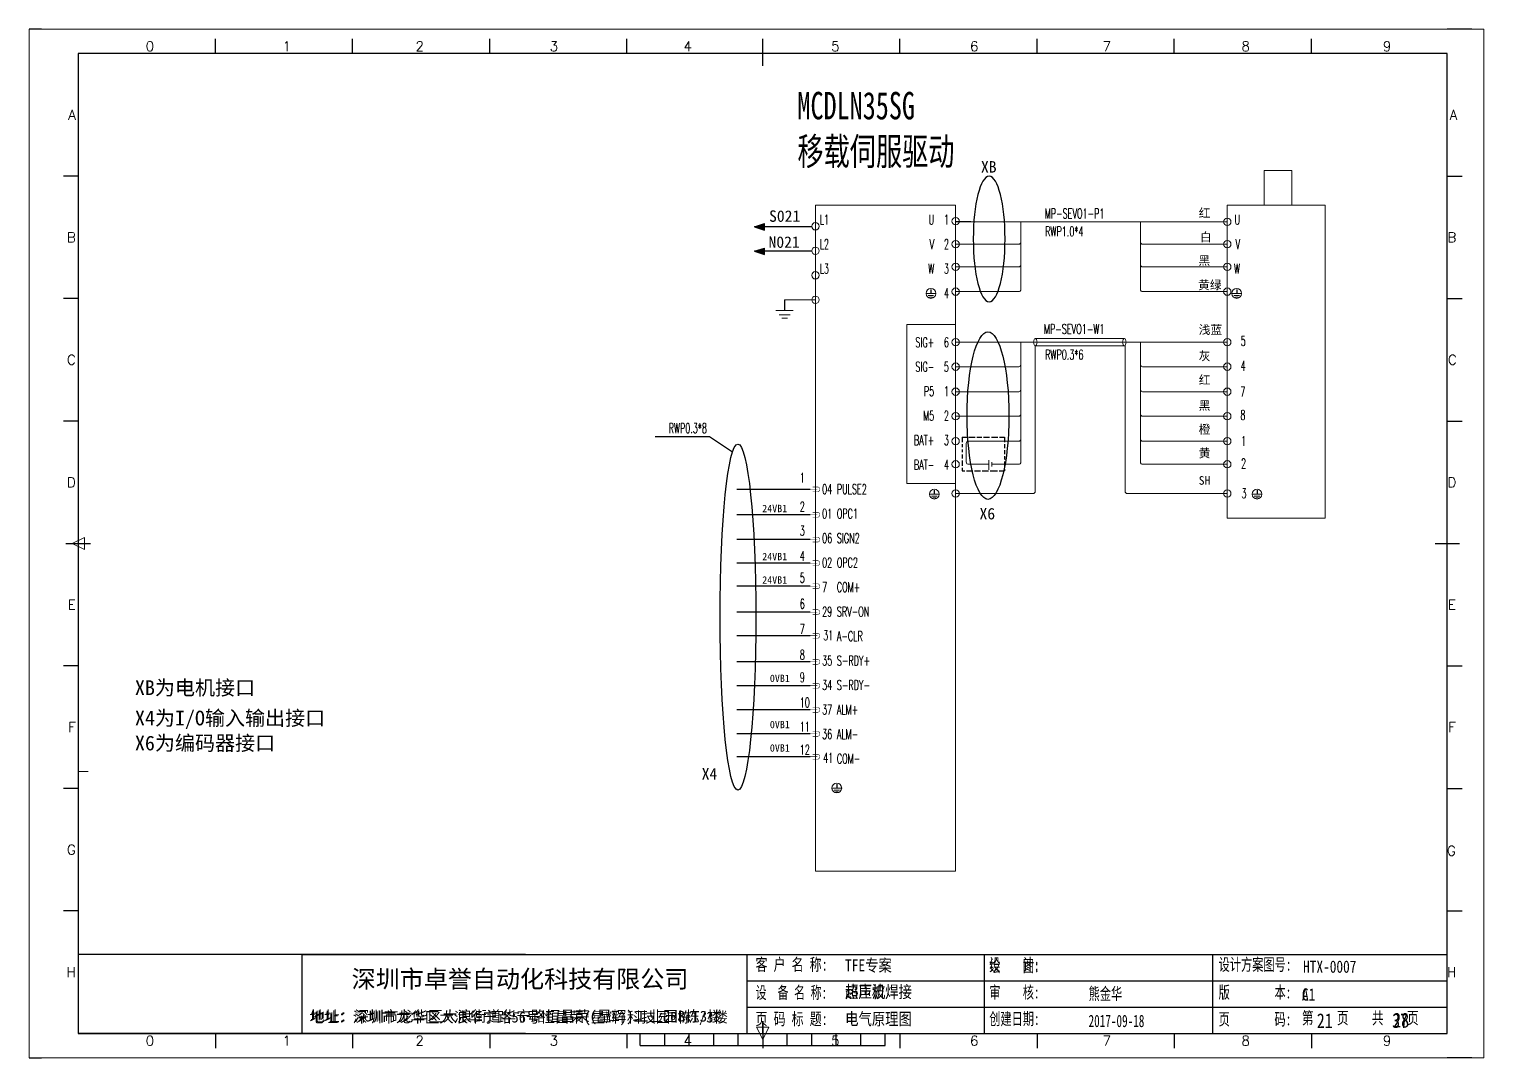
# Model space of a CAD drawing. Header units: millimetres. Extents: x -300 to 5587, y 233 to 3316.
# Drawn here: x 3085.6 to 3382.6, y 3100.1 to 3310.1 of the extents above; entities that cross this region are included whole.
import ezdxf
from ezdxf.enums import TextEntityAlignment as Align

# ---------------------------------------------------------------- set-up
doc = ezdxf.new("R2010")
doc.units = ezdxf.units.MM
doc.linetypes.add('4', pattern=[20, 12, -2, 1, -2, 1, -2])
doc.layers.add('AE_BOR', color=1, linetype='Continuous')
doc.layers.add('细实线层', color=7, linetype='Continuous')
doc.styles.get("Standard").update_dxf_attribs({"font": ''})
doc.styles.add('Standard0.67', font='', dxfattribs={"width": 0.67})
doc.styles.add('Standard_0.8', font='', dxfattribs={"width": 0.8})
doc.styles.add('WD', font='romans.shx', dxfattribs={"width": 0.8, "bigfont": 'gbcbig.shx'})
doc.styles.add('宋', font='', dxfattribs={"width": 0.7})
doc.styles.get('Standard').set_extended_font_data('SimSun')
doc.styles.get('Standard0.67').set_extended_font_data('FangSong_GB2312')
doc.styles.get('Standard_0.8').set_extended_font_data('FangSong_GB2312')
doc.styles.get('宋').set_extended_font_data('SimSun')

# ---------------------------------------------------------------- blocks, each defined once
blk = doc.blocks.new('gb_a2_a')
for p, q in [((584, 410), (25, 410)), ((25, 410), (25, 10)), ((584, 10), (584, 410)), ((297.93, 31.45), (386.43, 31.45)), ((386.43, 31.45), (524, 31.45)), ((524, 31.45), (584, 31.45)), ((297.93, 20.72), (386.43, 20.72)), ((386.43, 20.72), (524, 20.72)), ((524, 20.72), (584, 20.72)), ((25, 10), (584, 10))]:
    blk.add_line(p, q)
at = {"lineweight": 9, "ltscale": 0.1}
for p, q in [((25, 116.86), (29, 116.86)), ((263.82, 10), (263.82, 10)), ((263.82, 10), (263.82, 10))]:
    blk.add_line(p, q, dxfattribs=at)
at = {"color": 0, "ltscale": 2}
for p, q in [((116.3, 42.17), (584, 42.17)), ((297.93, 42.17), (297.93, 10)), ((395.06, 10), (395.06, 42.17)), ((488.22, 10), (488.22, 42.17)), ((524, 10), (584, 10))]:
    blk.add_line(p, q, dxfattribs=at)
at = {"color": 0}
blk.add_line((116.3, 42.17), (116.3, 10), dxfattribs=at)
at = {"layer": 'AE_BOR', "lineweight": 30}
for p, q in [((10, 420), (4.93, 420)), ((594, 420), (584, 420)), ((4.93, 0), (10, 0)), ((594, 0), (584, 0))]:
    blk.add_line(p, q, dxfattribs=at)
at = {"layer": 'AE_BOR', "color": 1, "lineweight": 15}
for p, q in [((4.93, 420), (598.93, 420)), ((4.93, 0), (4.93, 420)), ((598.93, 420), (598.93, 0)), ((22.5, 210), (27.5, 212.5)), ((27.5, 207.5), (22.5, 210)), ((27.5, 212.5), (27.5, 207.5)), ((304.5, 7.5), (302, 12.5)), ((302, 12.5), (307, 12.5)), ((307, 12.5), (304.5, 7.5)), ((598.93, 0), (4.93, 0))]:
    blk.add_line(p, q, dxfattribs=at)
at = {"layer": 'AE_BOR'}
for p, q in [((81, 410), (81, 416)), ((137, 410), (137, 416)), ((193, 410), (193, 416)), ((249, 410), (249, 416)), ((304.5, 410), (304.5, 416)), ((360.5, 410), (360.5, 416)), ((416.5, 410), (416.5, 416)), ((472.5, 410), (472.5, 416)), ((528.5, 410), (528.5, 416)), ((25, 360), (19, 360)), ((584, 360), (590, 360)), ((25, 310), (19, 310)), ((584, 310), (590, 310)), ((25, 260), (19, 260)), ((584, 260), (590, 260)), ((25, 160), (19, 160)), ((584, 160), (590, 160)), ((25, 110), (19, 110)), ((584, 110), (590, 110)), ((25, 60), (19, 60)), ((584, 60), (590, 60)), ((81, 10), (81, 4)), ((137, 10), (137, 4)), ((193, 10), (193, 4)), ((249, 10), (249, 4)), ((304.5, 10), (304.5, 4)), ((360.5, 10), (360.5, 4)), ((416.5, 10), (416.5, 4)), ((472.5, 10), (472.5, 4)), ((528.5, 10), (528.5, 4))]:
    blk.add_line(p, q, dxfattribs=at)
at = {"layer": 'AE_BOR', "color": 2, "lineweight": 30}
for p, q in [((304.5, 405), (304.5, 415)), ((20, 210), (30, 210)), ((579, 210), (589, 210)), ((304.5, 10), (304.5, 15)), ((304.5, 15), (304.5, 5)), ((254.5, 5), (254.5, 10)), ((264.5, 5), (264.5, 10)), ((274.5, 5), (274.5, 10)), ((284.5, 5), (284.5, 10)), ((294.5, 5), (294.5, 10)), ((304.5, 10), (304.5, 5)), ((314.5, 5), (314.5, 10)), ((324.5, 5), (324.5, 10)), ((334.5, 5), (334.5, 10)), ((344.5, 5), (344.5, 10)), ((354.5, 5), (354.5, 10)), ((254.5, 5), (354.5, 5))]:
    blk.add_line(p, q, dxfattribs=at)
at = {"attachment_point": 7}
for s, insert, char_height, width in [('{\\fSimSun|b0|i0|c134|p2;深圳市卓誉自动化科技有限公司}', (136.64, 27.82), 7.2, 161.3553), ('{\\fSimSun|b0|i0|c134|p2;地址：深圳市龙华区大浪街道华宁路恒昌荣(星辉)工业园B栋3楼}', (119.76, 13.67), 4.4, 175.4193)]:
    blk.add_mtext(s, dxfattribs=dict(at, insert=insert, char_height=char_height, width=width))
at = {"color": 0, "ltscale": 2, "attachment_point": 1}
for s, insert, char_height, width, style in [('{\\fSimSun|b0|i0|c134|p2;绘    图:}', (396.97, 40.01), 5, 24.0624, 'Standard0.67'), ('{\\fSimSun|b0|i0|c134|p2;设计方案图号:}', (490.63, 40.63), 5, 30.3288, 'Standard0.67'), ('{\\f@SimSun|b0|i0|c134|p2; }', (525.11, 39.75), 5, 67.8155, 'Standard_0.8'), ('{\\fSimSun|b0|i0|c134|p2;\\W0.66;设  备 名 称:}', (301.54, 29.18), 5, 30.2468, 'Standard0.67'), ('{\\fSimSun|b0|i0|c134|p2;超声波焊接}', (338.11, 29.51), 5, 67.8155, 'Standard_0.8'), ('{\\fSimSun|b0|i0|c134|p2;审    核:}', (396.97, 29.29), 5, 24.0624, 'Standard0.67'), ('{\\fSimSun|b0|i0|c134|p2;版        本:}', (490.63, 29.29), 5, 33.6996, 'Standard0.67'), ('{\\fSimSun|b0|i0|c134|p2;熊金华}', (437.52, 28.71), 5, 24.0624, 'Standard0.67'), ('{\\fSimSun|b0|i0|c134|p2;A1}', (524.63, 28.4), 5, 11.9435, 'Standard_0.8'), ('{\\fSimSun|b0|i0|c134|p2;\\W0.72;页 码 标 题:}', (301.54, 18.44), 5, 30.2468, 'Standard0.67'), ('{\\fSimSun|b0|i0|c134|p2;电气原理图}', (338.11, 18.41), 5, 67.8155, 'Standard_0.8'), ('{\\fSimSun|b0|i0|c134|p2;创建日期:}', (396.97, 18.47), 5, 24.0624, 'Standard0.67'), ('{\\fSimSun|b0|i0|c134|p2;页        码:}', (490.63, 18.31), 5, 31.4516, 'Standard0.67'), ('第    页    共    页', (524.62, 18.8), 5, 67.8155, '宋'), ('{\\fSimSun|b0|i0|c134|p2;28}', (561.87, 18.43), 6, 21.5851, 'Standard_0.8'), ('{\\fSimSun|b0|i0|c134|p2;2017-09-18}', (437.52, 17.59), 5, 24.0624, 'Standard0.67')]:
    blk.add_mtext(s, dxfattribs=dict(at, insert=insert, char_height=char_height, width=width, style=style))
at = {"layer": 'AE_BOR', "style": 'WD'}
for s, p in [('0', (54.27, 411)), ('1', (110.12, 411)), ('2', (164.42, 411)), ('3', (219.22, 411)), ('4', (273.82, 411)), ('5', (334.12, 411)), ('6', (390.81, 411)), ('7', (445.01, 411)), ('8', (501.67, 411)), ('9', (559.4, 411)), ('0', (54.27, 5)), ('1', (110.12, 5)), ('2', (164.42, 5)), ('3', (219.22, 5)), ('4', (273.82, 5)), ('5', (334.12, 5)), ('6', (390.81, 5)), ('7', (445.01, 5)), ('8', (501.67, 5)), ('9', (559.4, 5))]:
    blk.add_text(s, height=4, dxfattribs=at).set_placement(p, align=Align.CENTER)
for s, p in [('A', (24, 385)), ('A', (588.05, 385)), ('B', (24, 335)), ('B', (587.67, 335)), ('C', (24, 285)), ('C', (587.86, 285)), ('D', (24, 235)), ('D', (587.67, 235)), ('E', (24, 185)), ('E', (587.48, 185)), ('F', (24, 135)), ('F', (587.48, 135)), ('F', (587.48, 135)), ('G', (24, 85)), ('G', (587.48, 84.56)), ('H', (24, 35)), ('H', (587.67, 35))]:
    blk.add_text(s, height=4, dxfattribs=at).set_placement(p, align=Align.MIDDLE_RIGHT)

msp = doc.modelspace()

# ---------------------------------------------------------------- hatches: boundary and pattern name
for points in [[(3233.701, 3269.764), (3235.77, 3269.101), (3235.77, 3270.428)], [(3233.698, 3264.78), (3235.768, 3264.117), (3235.768, 3265.443)]]:
    msp.add_hatch(color=256).paths.add_polyline_path(points)

# ---------------------------------------------------------------- linework, layer by layer
for p, q in [((3233.701, 3269.764), (3235.77, 3270.428)), ((3235.77, 3269.101), (3235.77, 3270.428)), ((3277.848, 3270.78), (3274.743, 3270.78)), ((3245.403, 3269.764), (3233.701, 3269.764)), ((3233.701, 3269.764), (3235.77, 3269.101)), ((3233.698, 3264.78), (3235.768, 3265.443)), ((3245.401, 3264.78), (3233.698, 3264.78)), ((3233.698, 3264.78), (3235.768, 3264.117)), ((3235.768, 3264.117), (3235.768, 3265.443)), ((3269.719, 3256.959), (3269.719, 3256.17)), ((3332.153, 3256.959), (3332.153, 3256.17)), ((3239.837, 3254.871), (3239.837, 3252.689)), ((3245.05, 3216.172), (3230.081, 3216.172)), ((3270.404, 3215.994), (3270.404, 3215.205)), ((3336.298, 3215.994), (3336.298, 3215.205)), ((3245.05, 3210.995), (3230.081, 3210.995)), ((3245.05, 3205.931), (3230.081, 3205.931)), ((3245.05, 3201.13), (3230.081, 3201.13)), ((3245.05, 3196.409), (3230.081, 3196.409)), ((3245.05, 3191.12), (3230.081, 3191.12)), ((3245.05, 3186.303), (3230.081, 3186.303)), ((3245.05, 3180.981), (3230.081, 3180.981)), ((3245.05, 3176.1), (3230.081, 3176.1)), ((3245.05, 3171.174), (3230.081, 3171.174)), ((3245.05, 3166.274), (3230.081, 3166.274)), ((3245.05, 3161.608), (3230.081, 3161.608)), ((3250.512, 3156.01), (3250.512, 3155.221)), ((3232.113, 3115.855), (3276.365, 3115.855)), ((3276.365, 3115.855), (3345.15, 3115.855)), ((3345.15, 3115.855), (3375.148, 3115.855)), ((3232.113, 3110.494), (3276.365, 3110.494)), ((3276.365, 3110.494), (3345.15, 3110.494)), ((3345.15, 3110.494), (3375.148, 3110.494)), ((3216.415, 3105.132), (3276.365, 3105.132)), ((3276.365, 3105.132), (3345.15, 3105.132))]:
    msp.add_line(p, q)
at = {"lineweight": 0}
for p, q in [((3268.825, 3256.163), (3270.614, 3256.163)), ((3269.157, 3255.734), (3270.281, 3255.734)), ((3269.443, 3255.387), (3270.016, 3255.387)), ((3331.259, 3256.163), (3333.048, 3256.163)), ((3331.591, 3255.734), (3332.715, 3255.734)), ((3331.877, 3255.387), (3332.45, 3255.387)), ((3238.049, 3252.675), (3241.626, 3252.675)), ((3246.144, 3254.871), (3239.837, 3254.871)), ((3238.713, 3251.818), (3240.961, 3251.818)), ((3239.284, 3251.124), (3240.431, 3251.124)), ((3269.51, 3215.198), (3271.298, 3215.198)), ((3269.842, 3214.769), (3270.966, 3214.769)), ((3270.128, 3214.422), (3270.701, 3214.422)), ((3335.403, 3215.198), (3337.192, 3215.198)), ((3335.736, 3214.769), (3336.86, 3214.769)), ((3336.021, 3214.422), (3336.594, 3214.422)), ((3251.406, 3155.214), (3249.618, 3155.214)), ((3251.074, 3154.785), (3249.95, 3154.785)), ((3250.789, 3154.438), (3250.215, 3154.438))]:
    msp.add_line(p, q, dxfattribs=at)
at = {"color": 0, "ltscale": 2}
for p, q in [((3186.953, 3121.217), (3095.648, 3121.217)), ((3216.415, 3121.217), (3375.148, 3121.217)), ((3232.113, 3121.217), (3232.113, 3105.132)), ((3280.679, 3105.132), (3280.679, 3121.217)), ((3327.259, 3105.132), (3327.259, 3121.217)), ((3186.953, 3105.132), (3095.648, 3105.132)), ((3345.15, 3105.132), (3375.148, 3105.132))]:
    msp.add_line(p, q, dxfattribs=at)
at = {"color": 0}
msp.add_line((3141.301, 3121.217), (3141.301, 3105.132), dxfattribs=at)
at = {"lineweight": 9, "ltscale": 0.1}
for p, q in [((3186.953, 3121.217), (3216.415, 3121.217)), ((3186.953, 3105.132), (3216.415, 3105.132)), ((3215.057, 3105.132), (3215.057, 3105.132)), ((3215.057, 3105.132), (3215.057, 3105.132))]:
    msp.add_line(p, q, dxfattribs=at)
at = {"lineweight": 0}
for points in [[(3246.144, 3274.161), (3274.772, 3274.161), (3274.772, 3138.248), (3246.144, 3138.248)], [(3274.772, 3249.863), (3264.772, 3249.863), (3264.772, 3217.363), (3274.772, 3217.363)]]:
    msp.add_lwpolyline(points, close=True, dxfattribs=at)
at = {"lineweight": 0, "const_width": 0.1, "flags": 128}
for points in [[(3245.55, 3216.672), (3246.55, 3216.672, -1), (3246.55, 3215.672), (3245.55, 3215.672)], [(3245.55, 3211.495), (3246.55, 3211.495, -1), (3246.55, 3210.495), (3245.55, 3210.495)], [(3245.55, 3206.431), (3246.55, 3206.431, -1), (3246.55, 3205.431), (3245.55, 3205.431)], [(3245.55, 3201.63), (3246.55, 3201.63, -1), (3246.55, 3200.63), (3245.55, 3200.63)], [(3245.55, 3196.909), (3246.55, 3196.909, -1), (3246.55, 3195.909), (3245.55, 3195.909)], [(3245.55, 3191.62), (3246.55, 3191.62, -1), (3246.55, 3190.62), (3245.55, 3190.62)], [(3245.55, 3186.803), (3246.55, 3186.803, -1), (3246.55, 3185.803), (3245.55, 3185.803)], [(3245.55, 3181.481), (3246.55, 3181.481, -1), (3246.55, 3180.481), (3245.55, 3180.481)], [(3245.55, 3176.6), (3246.55, 3176.6, -1), (3246.55, 3175.6), (3245.55, 3175.6)], [(3245.55, 3171.674), (3246.55, 3171.674, -1), (3246.55, 3170.674), (3245.55, 3170.674)], [(3245.55, 3166.774), (3246.55, 3166.774, -1), (3246.55, 3165.774), (3245.55, 3165.774)], [(3245.55, 3162.108), (3246.55, 3162.108, -1), (3246.55, 3161.108), (3245.55, 3161.108)]]:
    msp.add_lwpolyline(points, format="xyb", dxfattribs=at)
for points in [[(3246.55, 3216.172), (3245.05, 3216.172)], [(3246.55, 3210.995), (3245.05, 3210.995)], [(3246.55, 3205.931), (3245.05, 3205.931)], [(3246.55, 3201.13), (3245.05, 3201.13)], [(3246.55, 3196.409), (3245.05, 3196.409)], [(3246.55, 3191.12), (3245.05, 3191.12)], [(3246.55, 3186.303), (3245.05, 3186.303)], [(3246.55, 3180.981), (3245.05, 3180.981)], [(3246.55, 3176.1), (3245.05, 3176.1)], [(3246.55, 3171.174), (3245.05, 3171.174)], [(3246.55, 3166.274), (3245.05, 3166.274)], [(3246.55, 3161.608), (3245.05, 3161.608)]]:
    msp.add_lwpolyline(points, dxfattribs=at)
at = {"lineweight": 0}
for centre, radius in [((3246.144, 3269.879), 0.75), ((3274.772, 3270.914), 0.75), ((3330.232, 3270.78), 0.75), ((3246.144, 3264.879), 0.75), ((3274.772, 3266.23), 0.75), ((3330.232, 3266.23), 0.75), ((3274.772, 3261.601), 0.75), ((3330.232, 3261.601), 0.75), ((3246.144, 3259.875), 0.75), ((3246.144, 3254.871), 0.75), ((3269.719, 3256.17), 1), ((3274.772, 3256.539), 0.75), ((3330.232, 3256.539), 0.75), ((3332.153, 3256.17), 1), ((3274.772, 3246.232), 0.75), ((3330.232, 3246.232), 0.75), ((3274.772, 3241.226), 0.75), ((3330.232, 3241.226), 0.75), ((3274.772, 3236.121), 0.75), ((3330.232, 3236.121), 0.75), ((3274.772, 3231.105), 0.75), ((3330.232, 3231.105), 0.75), ((3274.772, 3226.011), 0.75), ((3330.232, 3226.011), 0.75), ((3274.772, 3221.303), 0.75), ((3330.232, 3221.303), 0.75), ((3270.404, 3215.205), 1), ((3274.772, 3215.336), 0.75), ((3330.232, 3215.336), 0.75), ((3336.298, 3215.205), 1), ((3250.512, 3155.221), 1)]:
    msp.add_circle(centre, radius, dxfattribs=at)
at = {"layer": '细实线层', "lineweight": 13}
for p, q in [((3337.752, 3274.161), (3337.752, 3281.254)), ((3337.752, 3281.254), (3343.386, 3281.254)), ((3343.386, 3281.254), (3343.386, 3274.161)), ((3330.232, 3274.161), (3350.184, 3274.161)), ((3330.232, 3274.161), (3330.232, 3210.295)), ((3350.184, 3274.161), (3350.184, 3210.295)), ((3274.743, 3270.78), (3330.232, 3270.78)), ((3288.092, 3270.78), (3288.092, 3257.007)), ((3312.478, 3270.78), (3312.478, 3257.008)), ((3274.772, 3266.23), (3287.658, 3266.23)), ((3312.91, 3266.23), (3330.232, 3266.23)), ((3274.772, 3261.601), (3287.658, 3261.601)), ((3312.947, 3261.601), (3330.232, 3261.601)), ((3274.772, 3256.539), (3287.658, 3256.539)), ((3312.921, 3256.539), (3330.232, 3256.539)), ((3274.772, 3246.232), (3330.232, 3246.232)), ((3288.092, 3246.232), (3288.092, 3221.771)), ((3291.031, 3246.999), (3309.214, 3246.999)), ((3312.478, 3246.234), (3312.478, 3221.757)), ((3291.03, 3245.465), (3309.213, 3245.465)), ((3291.03, 3245.465), (3291.03, 3215.805)), ((3309.361, 3245.465), (3309.361, 3215.791)), ((3274.772, 3241.226), (3287.658, 3241.226)), ((3312.912, 3241.226), (3330.232, 3241.226)), ((3274.772, 3236.121), (3287.658, 3236.121)), ((3312.912, 3236.121), (3330.232, 3236.121)), ((3274.772, 3231.105), (3287.658, 3231.105)), ((3312.912, 3231.105), (3330.232, 3231.105)), ((3276.934, 3225.542), (3276.934, 3221.757)), ((3277.368, 3226.011), (3287.658, 3226.011)), ((3312.912, 3226.011), (3330.232, 3226.011)), ((3277.368, 3221.303), (3281.562, 3221.303)), ((3281.562, 3222.165), (3281.562, 3220.193)), ((3282.189, 3221.748), (3282.189, 3220.843)), ((3282.189, 3221.303), (3287.658, 3221.303)), ((3312.912, 3221.303), (3330.232, 3221.303)), ((3274.772, 3215.336), (3290.577, 3215.336)), ((3309.824, 3215.336), (3330.232, 3215.336)), ((3350.184, 3210.295), (3330.232, 3210.295))]:
    msp.add_line(p, q, dxfattribs=at)
at = {"layer": '细实线层', "linetype": 'ByBlock', "lineweight": -3}
for p, q in [((3213.404, 3226.982), (3224.489, 3226.982)), ((3224.489, 3226.982), (3229.232, 3223.82))]:
    msp.add_line(p, q, dxfattribs=at)
at = {"layer": '细实线层', "linetype": '4', "lineweight": -3}
for p, q in [((3276.099, 3226.84), (3277.129, 3226.84)), ((3276.099, 3226.84), (3276.099, 3225.809)), ((3277.468, 3226.84), (3278.728, 3226.84)), ((3279.091, 3226.84), (3280.108, 3226.84)), ((3280.448, 3226.84), (3281.707, 3226.84)), ((3282.07, 3226.84), (3283.354, 3226.84)), ((3283.693, 3226.84), (3284.722, 3226.84)), ((3284.722, 3226.84), (3284.722, 3225.809)), ((3276.099, 3225.387), (3276.099, 3224.772)), ((3276.099, 3224.35), (3276.099, 3223.752)), ((3276.099, 3223.331), (3276.099, 3222.503)), ((3284.722, 3225.387), (3284.722, 3224.607)), ((3284.722, 3224.185), (3284.722, 3223.39)), ((3284.722, 3222.969), (3284.722, 3222.305)), ((3276.099, 3222.082), (3276.099, 3221.007)), ((3276.099, 3220.586), (3276.099, 3219.937)), ((3276.099, 3219.937), (3276.669, 3219.937)), ((3277.008, 3219.937), (3278.268, 3219.937)), ((3278.631, 3219.937), (3279.866, 3219.937)), ((3280.205, 3219.937), (3281.465, 3219.937)), ((3281.828, 3219.937), (3283.33, 3219.937)), ((3283.669, 3219.937), (3284.722, 3219.937)), ((3284.722, 3221.884), (3284.722, 3220.694)), ((3284.722, 3220.273), (3284.722, 3219.937))]:
    msp.add_line(p, q, dxfattribs=at)
at = {"layer": '细实线层', "lineweight": 13}
for centre, start, end in [((3287.621, 3266.699), 265.54498, 0.17311), ((3312.946, 3266.699), 179.82689, 274.45502), ((3287.621, 3262.07), 265.54498, 0.17311), ((3312.949, 3262.072), 179.82689, 274.45502), ((3287.621, 3257.009), 265.54498, 0.17311), ((3312.949, 3257.009), 179.82689, 274.45502), ((3287.621, 3241.695), 265.54498, 0.17311), ((3312.949, 3241.695), 179.82689, 274.45502), ((3287.621, 3236.591), 265.54498, 0.17311), ((3312.949, 3236.591), 179.82689, 274.45502), ((3287.621, 3231.574), 265.54498, 0.17311), ((3312.949, 3231.574), 179.82689, 274.45502), ((3277.404, 3225.542), 85.54498, 180.17311), ((3287.621, 3226.48), 265.54498, 0.17311), ((3312.949, 3226.48), 179.82689, 274.45502), ((3277.404, 3221.773), 179.82689, 274.45502), ((3287.621, 3221.773), 265.54498, 0.17311), ((3312.949, 3221.773), 179.82689, 274.45502), ((3290.559, 3215.806), 265.54498, 0.17311), ((3309.831, 3215.807), 179.82689, 274.45502)]:
    msp.add_arc(centre, 0.471, start, end, dxfattribs=at)
at = {"layer": '细实线层', "linetype": 'ByBlock', "lineweight": -3, "extrusion": (0, 0, -1)}
msp.add_ellipse((3281.613, 3267.289), major_axis=(0, 12.82), ratio=0.2531195, dxfattribs=at)
at = {"layer": '细实线层', "linetype": 'ByBlock', "lineweight": -3}
msp.add_ellipse((3281.374, 3231.246), major_axis=(0, 17.102), ratio=0.2500897, start_param=-1.5707963, end_param=4.712389, dxfattribs=at)
at = {"layer": '细实线层', "lineweight": 13}
for centre in [(3291.03, 3246.232), (3309.213, 3246.232)]:
    msp.add_ellipse(centre, major_axis=(0, -0.767), ratio=0.4613253, dxfattribs=at)
at = {"layer": '细实线层', "linetype": 'ByBlock', "lineweight": -3}
msp.add_ellipse((3230.326, 3190.121), major_axis=(0, 35.312), ratio=0.1036499, dxfattribs=at)

# ---------------------------------------------------------------- block references
at = {"xscale": 0.5, "yscale": 0.5, "zscale": 0.5}
msp.add_blockref('gb_a2_a', (3083.148, 3100.132), dxfattribs=at)

# ---------------------------------------------------------------- texts
at = {"color": 6, "lineweight": 0, "style": 'WD', "width": 0.6}
for s, p in [('MP-SEVO1-P1', (3305.146, 3271.502)), ('RWP1.0*4', (3300.86, 3267.833)), ('MP-SEVO1-W1', (3305.146, 3247.916)), ('SIG+', (3270.404, 3245.213)), ('6', (3273.404, 3245.213)), ('RWP0.3*6', (3300.86, 3242.69)), ('SIG-', (3270.404, 3240.213)), ('5', (3273.404, 3240.213)), ('P5', (3270.404, 3235.213)), ('1', (3273.404, 3235.213)), ('M5', (3270.404, 3230.209)), ('2', (3273.404, 3230.209)), ('RWP0.3*8', (3224, 3227.669)), ('BAT+', (3270.404, 3225.213)), ('3', (3273.404, 3225.213)), ('BAT-', (3270.404, 3220.209)), ('4', (3273.404, 3220.209))]:
    msp.add_text(s, height=2, dxfattribs=at).set_placement(p, align=Align.RIGHT)
at = {"lineweight": 0, "style": 'WD', "width": 0.6}
for s, p in [('L1', (3247.012, 3270.229)), ('L2', (3247.012, 3265.229)), ('L3', (3247.012, 3260.225)), ('1', (3242.945, 3217.576)), ('04', (3247.512, 3215.229)), ('2', (3242.945, 3211.666)), ('3', (3242.945, 3206.742)), ('06', (3247.512, 3205.229)), ('4', (3242.945, 3201.599)), ('5', (3242.945, 3197.112)), ('6', (3242.945, 3191.823)), ('7', (3242.945, 3186.68)), ('8', (3242.945, 3181.427)), ('S-RDY+', (3250.512, 3180.229)), ('9', (3242.945, 3176.812)), ('S-RDY-', (3250.512, 3175.229)), ('10', (3242.945, 3171.668)), ('ALM+', (3250.512, 3170.229)), ('11', (3242.945, 3166.744)), ('ALM-', (3250.512, 3165.225)), ('12', (3242.945, 3162.038)), ('COM-', (3250.512, 3160.225))]:
    msp.add_text(s, height=2, dxfattribs=at).set_placement(p)
for s, p in [('U', (3270.404, 3270.229)), ('1', (3273.404, 3270.236)), ('U', (3332.838, 3270.229)), ('V', (3270.404, 3265.229)), ('2', (3273.404, 3265.236)), ('V', (3332.838, 3265.229)), ('W', (3270.404, 3260.229)), ('3', (3273.404, 3260.232)), ('W', (3332.838, 3260.229)), ('4', (3273.404, 3255.229)), ('5', (3333.992, 3245.479)), ('4', (3333.992, 3240.39)), ('7', (3333.92, 3235.119)), ('8', (3333.92, 3230.369)), ('1', (3334.065, 3225.057)), ('2', (3334.065, 3220.457)), ('3', (3334.142, 3214.372))]:
    msp.add_text(s, height=2, dxfattribs=at).set_placement(p, align=Align.RIGHT)
at = {"color": 0, "lineweight": 0, "style": 'WD', "width": 0.6}
for s, p in [('PULSE2', (3250.512, 3215.229)), ('01', (3247.512, 3210.229)), ('OPC1', (3250.512, 3210.229)), ('SIGN2', (3250.512, 3205.229)), ('02', (3247.512, 3200.229)), ('OPC2', (3250.512, 3200.229)), ('7', (3247.512, 3195.229)), ('COM+', (3250.512, 3195.229)), ('29', (3247.512, 3190.229)), ('SRV-ON', (3250.512, 3190.229)), ('31', (3247.727, 3185.387)), ('A-CLR', (3250.512, 3185.225)), ('35', (3247.512, 3180.229)), ('34', (3247.512, 3175.229)), ('37', (3247.512, 3170.229)), ('36', (3247.512, 3165.225)), ('41', (3247.727, 3160.387))]:
    msp.add_text(s, height=2, dxfattribs=at).set_placement(p)
at = {"lineweight": 0, "insert": (3242.467, 3297.311), "char_height": 5.6, "width": 50.36988, "attachment_point": 1, "style": '宋'}
msp.add_mtext('MCDLN35SG\\P移载伺服驱动 ', dxfattribs=at)
for s, insert, char_height, width, attachment_point in [('XB', (3279.94, 3283.18), 2.34, 7.05178, 1), ('S021', (3236.68, 3273.132), 2.34, 5.30592, 1), ('{\\fSimSun|b0|i0|c134|p2;红}', (3324.389, 3273.454), 1.755, 4.33545, 1), ('N021', (3236.573, 3267.824), 2.34, 5.30592, 1), ('{\\fSimSun|b0|i0|c134|p2;白}', (3324.648, 3268.552), 1.755, 4.33545, 1), ('{\\fSimSun|b0|i0|c134|p2;黑}', (3324.344, 3263.748), 1.755, 4.33545, 1), ('{\\fSimSun|b0|i0|c134|p2;黄绿}', (3324.274, 3258.766), 1.755, 5.46093, 1), ('{\\fSimSun|b0|i0|c134|p2;浅蓝}', (3324.389, 3249.645), 1.755, 4.97255, 1), ('{\\fSimSun|b0|i0|c134|p2;灰}', (3324.389, 3244.26), 1.755, 4.33545, 1), ('{\\fSimSun|b0|i0|c134|p2;红}', (3324.389, 3239.392), 1.755, 4.33545, 1), ('{\\fSimSun|b0|i0|c134|p2;黑}', (3324.389, 3234.169), 1.755, 4.33545, 1), ('{\\fSimSun|b0|i0|c134|p2;橙}', (3324.389, 3229.296), 1.755, 4.33545, 1), ('{\\fSimSun|b0|i0|c134|p2;黄}', (3324.389, 3224.45), 1.755, 4.33545, 1), ('{\\fSimSun|b0|i0|c134|p2;SH}', (3324.389, 3218.881), 1.755, 4.33545, 1), ('24VB1', (3235.279, 3213.025), 1.5, 7.05178, 1), ('X6', (3279.641, 3212.393), 2.34, 7.05178, 1), ('24VB1', (3235.279, 3203.213), 1.5, 7.05178, 1), ('24VB1', (3235.279, 3198.445), 1.5, 7.05178, 1), ('0VB1', (3236.842, 3178.363), 1.5, 7.05178, 1), ('{\\fSimSun|b0|i0|c134|p2;XB为电机接口}', (3107.218, 3177.204), 3, 49.11141, 1), ('{\\fSimSun|b0|i0|c134|p2;X4为I/O输入输出接口}', (3107.218, 3171.005), 3, 49.11141, 1), ('{\\fSimSun|b0|i0|c134|p2;X6为编码器接口}', (3107.218, 3165.9), 3, 49.11141, 1), ('0VB1', (3236.842, 3168.933), 1.5, 7.05178, 1), ('0VB1', (3236.842, 3164.149), 1.5, 7.05178, 1), ('X4', (3222.927, 3159.289), 2.34, 7.05178, 1), ('{\\fSimSun|b0|i0|c134|p2;深圳市卓誉自动化科技有限公司}', (3151.469, 3114.043), 3.6, 80.67766, 7), ('{\\fSimSun|b0|i0|c134|p2;地址：深圳市龙华区大浪华宁路56号恒昌荣(星辉)科技园B栋1/3楼}', (3142.856, 3106.784), 2.16, 89.25675, 7)]:
    msp.add_mtext(s, dxfattribs=dict(insert=insert, char_height=char_height, width=width, attachment_point=attachment_point))
at = {"color": 0, "ltscale": 2, "attachment_point": 1}
for s, insert, char_height, width, style in [('{\\fSimSun|b0|i0|c134|p2;\\W0.72;客 户 名 称:}', (3233.917, 3120.448), 2.5, 16.24768, 'Standard0.67'), ('TFE专案', (3252.204, 3120.275), 2.5, 33.90777, 'Standard_0.8'), ('{\\fSimSun|b0|i0|c134|p2;设    计:}', (3281.631, 3120.448), 2.5, 12.03121, 'Standard0.67'), ('{\\fSimSun|b0|i0|c134|p2;设计方案图号:}', (3328.464, 3120.448), 2.5, 15.1644, 'Standard0.67'), ('{\\f@SimSun|b0|i0|c134|p2;HTX-0007}', (3345.702, 3120.008), 2.5, 33.90777, 'Standard_0.8'), ('{\\fSimSun|b0|i0|c134|p2;\\W0.66;设  备 名 称:}', (3233.917, 3114.72), 2.5, 15.12342, 'Standard0.67'), ('{\\fSimSun|b0|i0|c134|p2;热压机}', (3252.204, 3114.886), 2.5, 33.90777, 'Standard_0.8'), ('{\\fSimSun|b0|i0|c134|p2;审    核:}', (3281.631, 3114.775), 2.5, 12.03121, 'Standard0.67'), ('{\\fSimSun|b0|i0|c134|p2;版        本:}', (3328.464, 3114.775), 2.5, 16.84978, 'Standard0.67'), ('C1', (3345.463, 3114.334), 2.5, 5.97175, 'Standard_0.8'), ('{\\fSimSun|b0|i0|c134|p2;\\W0.72;页 码 标 题:}', (3233.917, 3109.351), 2.5, 15.12342, 'Standard0.67'), ('{\\fSimSun|b0|i0|c134|p2;电气原理图}', (3252.204, 3109.338), 2.5, 33.90777, 'Standard_0.8'), ('{\\fSimSun|b0|i0|c134|p2;创建日期:}', (3281.631, 3109.368), 2.5, 12.03121, 'Standard0.67'), ('第    页    共    页', (3345.46, 3109.534), 2.5, 33.90777, '宋'), ('{\\fSimSun|b0|i0|c134|p2;页        码:}', (3328.464, 3109.288), 2.5, 15.72579, 'Standard0.67'), ('21', (3348.499, 3109.229), 3, 3.76639, 'Standard_0.8'), ('37', (3363.867, 3109.253), 3, 3.76639, 'Standard_0.8')]:
    msp.add_mtext(s, dxfattribs=dict(at, insert=insert, char_height=char_height, width=width, style=style))

doc.saveas('drawing.dxf')
